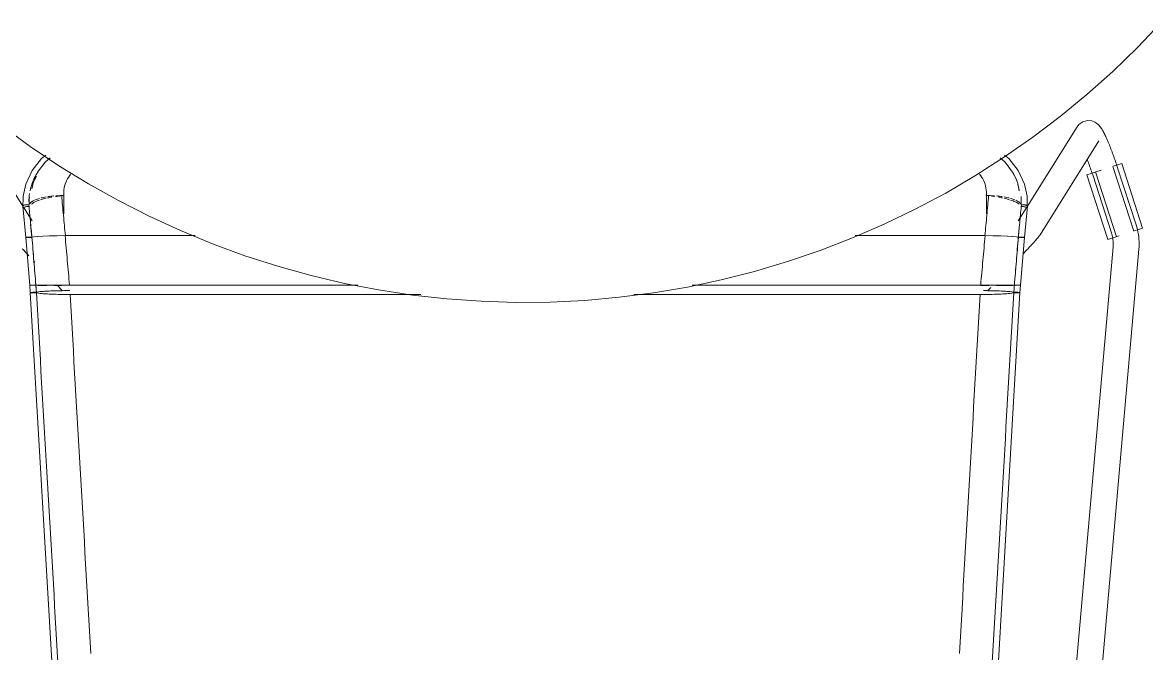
# Model space of a CAD drawing. Header units: millimetres. Extents: x 155927 to 326028, y -36033 to 97293.
# Drawn here: x 212244 to 212765, y 11742 to 12035 of the extents above; entities that cross this region are included whole.
import ezdxf

# ---------------------------------------------------------------- set-up
doc = ezdxf.new("R2010")
doc.units = ezdxf.units.MM
doc.header["$MEASUREMENT"] = 0
doc.layers.add('I-FURN', color=8, linetype='CONTINUOUS', lineweight=9)

msp = doc.modelspace()

# ---------------------------------------------------------------- linework, layer by layer
at = {"layer": 'I-FURN'}
for p, q in [((212761.2, 12023.39), (212772.24, 12034.97)), ((212749.7, 12012.26), (212761.2, 12023.39)), ((212737.77, 12001.61), (212749.7, 12012.26)), ((212725.42, 11991.43), (212737.77, 12001.61)), ((212712.68, 11981.76), (212725.42, 11991.43)), ((212244.42, 11949.76), (212221.39, 11986.53)), ((212234.95, 11986.92), (212247.87, 11977.48)), ((212733.17, 11986.53), (212710.14, 11949.76)), ((212734.07, 11987.65), (212733.17, 11986.53)), ((212734.07, 11987.65), (212735.8, 11988.88)), ((212735.8, 11988.88), (212738.03, 11989.46)), ((212738.03, 11989.46), (212740, 11989.29)), ((212740, 11989.29), (212741.38, 11988.77)), ((212741.38, 11988.77), (212742.29, 11988.2)), ((212742.29, 11988.2), (212742.92, 11987.68)), ((212742.92, 11987.68), (212743.39, 11987.22)), ((212743.39, 11987.22), (212743.76, 11986.79)), ((212743.76, 11986.79), (212744.07, 11986.39)), ((212744.07, 11986.39), (212744.35, 11986)), ((212699.56, 11972.6), (212712.68, 11981.76)), ((212744.35, 11986), (212744.6, 11985.61)), ((212744.6, 11985.61), (212744.84, 11985.22)), ((212744.84, 11985.22), (212745.08, 11984.82)), ((212745.08, 11984.82), (212745.31, 11984.41)), ((212745.31, 11984.41), (212745.54, 11983.98)), ((212745.54, 11983.98), (212745.77, 11983.54)), ((212745.77, 11983.54), (212746, 11983.09)), ((212746, 11983.09), (212746.23, 11982.61)), ((212746.23, 11982.61), (212746.46, 11982.12)), ((212746.46, 11982.12), (212746.7, 11981.61)), ((212746.7, 11981.61), (212746.93, 11981.08)), ((212746.93, 11981.08), (212747.17, 11980.54)), ((212247.87, 11977.48), (212261.16, 11968.57)), ((212716.04, 11936.57), (212743.34, 11980.16)), ((212747.17, 11980.54), (212747.42, 11979.98)), ((212747.42, 11979.98), (212747.66, 11979.4)), ((212747.66, 11979.4), (212747.91, 11978.8)), ((212747.91, 11978.8), (212748.16, 11978.19)), ((212748.16, 11978.19), (212748.41, 11977.57)), ((212748.41, 11977.57), (212748.66, 11976.93)), ((212748.66, 11976.93), (212748.91, 11976.27)), ((212748.91, 11976.27), (212749.17, 11975.61)), ((212253.01, 11971.86), (212248.68, 11966.33)), ((212255.07, 11973.5), (212253.01, 11971.86)), ((212257.09, 11972.15), (212254.75, 11970.19)), ((212686.08, 11963.98), (212699.56, 11972.6)), ((212697.47, 11972.15), (212699.81, 11970.19)), ((212699.49, 11973.5), (212701.55, 11971.86)), ((212701.55, 11971.86), (212705.88, 11966.33)), ((212737.98, 11971.27), (212738.21, 11970.65)), ((212738.21, 11970.65), (212738.45, 11970.01)), ((212749.17, 11975.61), (212749.42, 11974.93)), ((212749.42, 11974.93), (212749.68, 11974.24)), ((212749.68, 11974.24), (212749.93, 11973.54)), ((212749.93, 11973.54), (212750.19, 11972.84)), ((212750.19, 11972.84), (212750.44, 11972.12)), ((212750.44, 11972.12), (212750.69, 11971.4)), ((212750.69, 11971.4), (212750.94, 11970.67)), ((212750.94, 11970.67), (212751.19, 11969.94)), ((212248.68, 11966.33), (212245.77, 11960.01)), ((212251.25, 11965.62), (212249.34, 11961.93)), ((212254.75, 11970.19), (212251.25, 11965.62)), ((212261.16, 11968.57), (212274.79, 11960.2)), ((212699.81, 11970.19), (212703.31, 11965.62)), ((212703.31, 11965.62), (212705.22, 11961.93)), ((212705.88, 11966.33), (212708.79, 11960.01)), ((212738.45, 11970.01), (212738.68, 11969.37)), ((212738.68, 11969.37), (212738.92, 11968.71)), ((212738.92, 11968.71), (212739.15, 11968.04)), ((212739.15, 11968.04), (212739.39, 11967.37)), ((212739.39, 11967.37), (212739.62, 11966.69)), ((212739.62, 11966.69), (212739.85, 11966.01)), ((212739.65, 11964.98), (212741.62, 11965.61)), ((212739.85, 11966.01), (212740.08, 11965.32)), ((212751.43, 11935.64), (212741.74, 11965.65)), ((212744.32, 11966.48), (212741.84, 11965.68)), ((212749.81, 11968.26), (212759.5, 11938.25)), ((212749.93, 11968.29), (212751.9, 11968.93)), ((212751.19, 11969.94), (212751.44, 11969.2)), ((212751.44, 11969.2), (212751.68, 11968.46)), ((212751.68, 11968.46), (212751.83, 11968.01)), ((212760.54, 11941.19), (212751.83, 11968.01)), ((212751.9, 11968.93), (212753.86, 11969.56)), ((212753.86, 11969.56), (212763.54, 11939.55)), ((212274.79, 11960.2), (212288.75, 11952.37)), ((212672.27, 11955.9), (212686.08, 11963.98)), ((212737.7, 11964.35), (212739.65, 11964.98)), ((212737.7, 11964.35), (212747.39, 11934.34)), ((212740.08, 11965.32), (212740.31, 11964.63)), ((212740.31, 11964.63), (212740.42, 11964.3)), ((212740.42, 11964.3), (212749.13, 11937.49)), ((212245.77, 11960.01), (212244.56, 11954.37)), ((212263.41, 11955.93), (212263.41, 11946.18)), ((212658.15, 11948.39), (212672.27, 11955.9)), ((212691.15, 11946.18), (212691.15, 11955.93)), ((212708.79, 11960.01), (212710, 11954.37)), ((212245.77, 11935.31), (212244.35, 11949.8)), ((212244.56, 11954.37), (212244.47, 11948.91)), ((212262.42, 11954.69), (212263.47, 11954.69)), ((212288.75, 11952.37), (212303.01, 11945.12)), ((212691.09, 11954.69), (212692.14, 11954.69)), ((212708.79, 11935.31), (212710.21, 11949.8)), ((212710, 11954.37), (212710.09, 11948.91)), ((212248.69, 11942.95), (212244.65, 11949.39)), ((212303.01, 11945.12), (212317.54, 11938.44)), ((212643.74, 11941.44), (212658.15, 11948.39)), ((212709.91, 11949.39), (212705.87, 11942.95)), ((212629.06, 11935.07), (212643.74, 11941.44)), ((212760.56, 11941.15), (212760.54, 11941.19)), ((212760.89, 11940.05), (212760.56, 11941.15)), ((212761.17, 11938.95), (212760.89, 11940.05)), ((212763.54, 11939.55), (212761.59, 11938.92)), ((212245.84, 11935.33), (212245.77, 11935.31)), ((212245.77, 11935.31), (212245.84, 11935.28)), ((212245.78, 11935.31), (212245.84, 11935.33)), ((212247.6, 11913.11), (212245.78, 11935.31)), ((212245.84, 11935.28), (212245.78, 11935.31)), ((212246.03, 11935.36), (212245.84, 11935.33)), ((212245.84, 11935.28), (212246.02, 11935.26)), ((212246.03, 11935.26), (212245.84, 11935.28)), ((212246.02, 11935.26), (212246.32, 11935.24)), ((212246.33, 11935.38), (212246.03, 11935.36)), ((212246.03, 11935.36), (212246.33, 11935.38)), ((212246.32, 11935.24), (212246.03, 11935.26)), ((212246.71, 11935.4), (212246.33, 11935.38)), ((212246.33, 11935.38), (212246.71, 11935.4)), ((212246.7, 11935.22), (212247.15, 11935.21)), ((212247.15, 11935.21), (212246.7, 11935.22)), ((212247.16, 11935.41), (212246.71, 11935.4)), ((212246.71, 11935.4), (212247.17, 11935.41)), ((212247.15, 11935.21), (212247.64, 11935.2)), ((212247.64, 11935.2), (212247.15, 11935.21)), ((212247.65, 11935.41), (212247.16, 11935.41)), ((212247.17, 11935.41), (212247.66, 11935.41)), ((212247.64, 11935.2), (212248.14, 11935.21)), ((212248.14, 11935.21), (212247.64, 11935.2)), ((212248.15, 11935.41), (212247.65, 11935.41)), ((212247.66, 11935.41), (212248.16, 11935.41)), ((212248.14, 11935.21), (212248.61, 11935.21)), ((212248.61, 11935.21), (212248.14, 11935.21)), ((212248.62, 11935.4), (212248.15, 11935.41)), ((212248.16, 11935.41), (212248.63, 11935.4)), ((212249.51, 11935.59), (212248.62, 11935.4)), ((212248.63, 11935.4), (212249.51, 11935.59)), ((212249.51, 11935.59), (212251.23, 11935.77)), ((212251.25, 11935.77), (212249.51, 11935.59)), ((212251.25, 11935.77), (212253.69, 11935.92)), ((212253.73, 11935.92), (212251.25, 11935.77)), ((212253.72, 11935.92), (212256.76, 11936.04)), ((212256.83, 11936.04), (212253.73, 11935.92)), ((212256.82, 11936.04), (212260.27, 11936.11)), ((212260.26, 11936.11), (212256.83, 11936.04)), ((212264.12, 11936.14), (212260.36, 11936.11)), ((212260.36, 11936.11), (212264, 11936.14)), ((212324.24, 11936.14), (212264.12, 11936.14)), ((212264.12, 11936.14), (212324.24, 11936.14)), ((212317.54, 11938.44), (212332.34, 11932.34)), ((212614.14, 11929.3), (212629.06, 11935.07)), ((212690.44, 11936.14), (212630.32, 11936.14)), ((212630.32, 11936.14), (212690.44, 11936.14)), ((212694.2, 11936.11), (212690.44, 11936.14)), ((212690.56, 11936.14), (212694.2, 11936.11)), ((212694.29, 11936.11), (212697.74, 11936.04)), ((212697.73, 11936.04), (212694.3, 11936.11)), ((212700.83, 11935.92), (212697.73, 11936.04)), ((212697.8, 11936.04), (212700.84, 11935.92)), ((212703.31, 11935.77), (212700.83, 11935.92)), ((212700.87, 11935.92), (212703.31, 11935.77)), ((212705.05, 11935.59), (212703.31, 11935.77)), ((212703.33, 11935.77), (212705.05, 11935.59)), ((212705.05, 11935.59), (212705.93, 11935.4)), ((212705.94, 11935.4), (212705.05, 11935.59)), ((212705.93, 11935.4), (212706.4, 11935.41)), ((212706.41, 11935.41), (212705.94, 11935.4)), ((212705.95, 11935.21), (212706.42, 11935.21)), ((212706.42, 11935.21), (212705.95, 11935.21)), ((212706.4, 11935.41), (212706.9, 11935.41)), ((212706.91, 11935.41), (212706.41, 11935.41)), ((212706.9, 11935.41), (212707.39, 11935.41)), ((212707.4, 11935.41), (212706.91, 11935.41)), ((212706.92, 11935.2), (212707.41, 11935.21)), ((212707.41, 11935.21), (212706.92, 11935.2)), ((212706.96, 11913.11), (212708.78, 11935.31)), ((212707.39, 11935.41), (212707.85, 11935.4)), ((212707.85, 11935.4), (212707.4, 11935.41)), ((212707.41, 11935.21), (212707.86, 11935.22)), ((212707.86, 11935.22), (212707.41, 11935.21)), ((212708.23, 11935.38), (212707.85, 11935.4)), ((212707.85, 11935.4), (212708.23, 11935.38)), ((212707.86, 11935.22), (212708.24, 11935.24)), ((212708.24, 11935.24), (212707.86, 11935.22)), ((212708.53, 11935.36), (212708.23, 11935.38)), ((212708.23, 11935.38), (212708.53, 11935.36)), ((212708.24, 11935.24), (212708.54, 11935.26)), ((212708.53, 11935.26), (212708.24, 11935.24)), ((212708.72, 11935.33), (212708.53, 11935.36)), ((212708.72, 11935.28), (212708.53, 11935.26)), ((212708.54, 11935.26), (212708.72, 11935.28)), ((212708.72, 11935.33), (212708.78, 11935.31)), ((212708.79, 11935.31), (212708.72, 11935.33)), ((212708.72, 11935.28), (212708.79, 11935.31)), ((212708.78, 11935.31), (212708.72, 11935.28)), ((212714.28, 11934.33), (212714.03, 11934.05)), ((212714.51, 11934.6), (212714.28, 11934.33)), ((212714.72, 11934.85), (212714.51, 11934.6)), ((212714.92, 11935.09), (212714.72, 11934.85)), ((212715.11, 11935.32), (212714.92, 11935.09)), ((212715.29, 11935.54), (212715.11, 11935.32)), ((212715.47, 11935.76), (212715.29, 11935.54)), ((212715.64, 11935.99), (212715.47, 11935.76)), ((212715.82, 11936.25), (212715.64, 11935.99)), ((212716.04, 11936.57), (212715.82, 11936.25)), ((212749.34, 11934.97), (212747.39, 11934.34)), ((212749.13, 11937.49), (212749.32, 11936.85)), ((212749.32, 11936.85), (212749.49, 11936.21)), ((212751.31, 11935.61), (212749.34, 11934.97)), ((212749.49, 11936.21), (212749.63, 11935.56)), ((212749.63, 11935.56), (212749.74, 11934.91)), ((212749.74, 11934.91), (212749.83, 11934.26)), ((212749.83, 11934.26), (212749.9, 11933.6)), ((212752.69, 11936.05), (212751.53, 11935.68)), ((212761.59, 11938.92), (212759.62, 11938.29)), ((212761.41, 11937.83), (212761.17, 11938.95)), ((212761.61, 11936.7), (212761.41, 11937.83)), ((212761.76, 11935.57), (212761.61, 11936.7)), ((212761.87, 11934.43), (212761.76, 11935.57)), ((212761.93, 11933.29), (212761.87, 11934.43)), ((212244.13, 11930.06), (212244.53, 11929.63)), ((212244.53, 11929.63), (212244.95, 11929.18)), ((212244.95, 11929.18), (212245.37, 11928.73)), ((212332.34, 11932.34), (212347.36, 11926.84)), ((212599, 11924.13), (212614.14, 11929.3)), ((212709.61, 11929.18), (212709.19, 11928.73)), ((212710.03, 11929.63), (212709.61, 11929.18)), ((212710.43, 11930.06), (212710.03, 11929.63)), ((212710.82, 11930.49), (212710.43, 11930.06)), ((212711.2, 11930.9), (212710.82, 11930.49)), ((212711.57, 11931.3), (212711.2, 11930.9)), ((212711.93, 11931.69), (212711.57, 11931.3)), ((212712.27, 11932.07), (212711.93, 11931.69)), ((212712.6, 11932.44), (212712.27, 11932.07)), ((212749.88, 11930.92), (212712.58, 11506.42)), ((212712.91, 11932.79), (212712.6, 11932.44)), ((212713.22, 11933.12), (212712.91, 11932.79)), ((212713.5, 11933.45), (212713.22, 11933.12)), ((212713.78, 11933.75), (212713.5, 11933.45)), ((212714.03, 11934.05), (212713.78, 11933.75)), ((212722.88, 11486.55), (212761.83, 11929.87)), ((212749.92, 11931.61), (212749.88, 11930.95)), ((212749.88, 11930.95), (212749.88, 11930.92)), ((212749.9, 11933.6), (212749.93, 11932.94)), ((212749.94, 11932.27), (212749.92, 11931.61)), ((212749.93, 11932.94), (212749.94, 11932.27)), ((212761.83, 11929.87), (212761.91, 11931.01)), ((212761.91, 11931.01), (212761.94, 11932.15)), ((212761.94, 11932.15), (212761.93, 11933.29)), ((212245.37, 11928.73), (212245.8, 11928.27)), ((212245.8, 11928.27), (212246.24, 11927.8)), ((212246.24, 11927.8), (212246.69, 11927.32)), ((212246.69, 11927.32), (212247.15, 11926.84)), ((212249.5, 11924.35), (212249.99, 11923.84)), ((212347.36, 11926.84), (212362.59, 11921.95)), ((212583.67, 11919.56), (212599, 11924.13)), ((212708.76, 11928.27), (212708.32, 11927.8)), ((212709.19, 11928.73), (212708.76, 11928.27)), ((212362.59, 11921.95), (212378.01, 11917.67)), ((212568.16, 11915.62), (212583.67, 11919.56)), ((212378.01, 11917.67), (212393.58, 11914.01)), ((212393.58, 11914.01), (212409.29, 11910.98)), ((212552.51, 11912.3), (212568.16, 11915.62)), ((212247.6, 11913.11), (212247.87, 11909.75)), ((212247.67, 11913.1), (212247.6, 11913.11)), ((212247.6, 11913.11), (212247.67, 11913.11)), ((212247.67, 11913.11), (212247.6, 11913.11)), ((212247.6, 11913.11), (212247.67, 11913.1)), ((212247.67, 11913.11), (212247.86, 11913.11)), ((212247.85, 11913.11), (212247.67, 11913.11)), ((212247.86, 11913.1), (212247.67, 11913.1)), ((212247.67, 11913.1), (212247.86, 11913.1)), ((212248.15, 11913.11), (212247.85, 11913.11)), ((212247.86, 11913.11), (212248.15, 11913.11)), ((212248.15, 11913.1), (212247.86, 11913.1)), ((212247.86, 11913.1), (212248.15, 11913.1)), ((212247.94, 11909.78), (212247.88, 11909.75)), ((212267.16, 11577.84), (212247.88, 11909.75)), ((212247.88, 11909.75), (212247.94, 11909.72)), ((212248.13, 11909.8), (212247.94, 11909.78)), ((212247.94, 11909.72), (212248.13, 11909.69)), ((212248.43, 11909.82), (212248.13, 11909.8)), ((212248.13, 11909.69), (212248.42, 11909.67)), ((212248.15, 11913.11), (212248.53, 11913.11)), ((212248.53, 11913.11), (212248.15, 11913.11)), ((212248.54, 11913.1), (212248.15, 11913.1)), ((212248.15, 11913.1), (212248.53, 11913.1)), ((212248.42, 11909.67), (212248.8, 11909.65)), ((212248.81, 11909.84), (212248.43, 11909.82)), ((212248.53, 11913.11), (212248.98, 11913.11)), ((212248.98, 11913.11), (212248.53, 11913.11)), ((212248.53, 11913.1), (212248.99, 11913.1)), ((212248.99, 11913.1), (212248.54, 11913.1)), ((212248.8, 11909.65), (212249.25, 11909.64)), ((212249.26, 11909.85), (212248.81, 11909.84)), ((212248.98, 11913.11), (212249.47, 11913.11)), ((212249.47, 11913.11), (212248.98, 11913.11)), ((212249.48, 11913.1), (212248.99, 11913.1)), ((212248.99, 11913.1), (212249.48, 11913.1)), ((212249.25, 11909.64), (212249.74, 11909.64)), ((212249.75, 11909.86), (212249.26, 11909.85)), ((212249.47, 11913.11), (212249.97, 11913.11)), ((212249.97, 11913.11), (212249.47, 11913.11)), ((212249.98, 11913.1), (212249.48, 11913.1)), ((212249.48, 11913.1), (212249.97, 11913.1)), ((212249.74, 11909.64), (212250.24, 11909.64)), ((212250.25, 11909.86), (212249.75, 11909.86)), ((212249.97, 11913.11), (212250.44, 11913.11)), ((212250.44, 11913.11), (212249.97, 11913.11)), ((212249.97, 11913.1), (212250.44, 11913.1)), ((212250.45, 11913.1), (212249.98, 11913.1)), ((212250.24, 11909.64), (212250.71, 11909.65)), ((212250.72, 11909.85), (212250.25, 11909.86)), ((212250.44, 11913.11), (212251.33, 11913.13)), ((212251.32, 11913.13), (212250.44, 11913.11)), ((212250.71, 11909.65), (212251.6, 11909.44)), ((212251.62, 11910.06), (212250.72, 11909.85)), ((212253.07, 11913.14), (212251.32, 11913.13)), ((212251.33, 11913.13), (212253.07, 11913.14)), ((212253.1, 11913.07), (212251.34, 11913.08)), ((212251.34, 11913.08), (212253.09, 11913.07)), ((212251.6, 11909.44), (212253.35, 11909.24)), ((212253.37, 11910.25), (212251.62, 11910.06)), ((212255.58, 11913.15), (212253.07, 11913.14)), ((212253.08, 11913.14), (212255.57, 11913.15)), ((212253.09, 11913.07), (212255.59, 11913.06)), ((212255.59, 11913.06), (212253.1, 11913.07)), ((212253.35, 11909.24), (212255.85, 11909.08)), ((212255.87, 11910.41), (212253.37, 11910.25)), ((212255.58, 11913.15), (212258.71, 11913.16)), ((212258.71, 11913.16), (212255.58, 11913.15)), ((212255.85, 11909.08), (212258.98, 11908.96)), ((212258.99, 11910.54), (212255.87, 11910.41)), ((212258.71, 11913.16), (212262.28, 11913.17)), ((212262.28, 11913.17), (212258.71, 11913.16)), ((212258.71, 11913.05), (212262.27, 11913.04)), ((212262.27, 11913.04), (212258.72, 11913.05)), ((212258.98, 11908.96), (212262.54, 11908.88)), ((212262.54, 11910.61), (212258.99, 11910.54)), ((212260.27, 11913.17), (212262.84, 11910.49)), ((212262.28, 11913.17), (212266.06, 11913.17)), ((212266.06, 11913.17), (212262.28, 11913.17)), ((212266.22, 11910.64), (212262.54, 11910.61)), ((212262.54, 11908.88), (212266.33, 11908.85)), ((212266.06, 11913.17), (212399.7, 11913.17)), ((212399.7, 11913.17), (212266.06, 11913.17)), ((212266.33, 11908.85), (212428.93, 11908.85)), ((212428.93, 11908.85), (212266.33, 11908.85)), ((212409.29, 11910.98), (212425.11, 11908.57)), ((212425.11, 11908.57), (212441.01, 11906.81)), ((212520.87, 11907.54), (212536.74, 11909.6)), ((212527.66, 11908.85), (212688.23, 11908.85)), ((212688.23, 11908.85), (212527.66, 11908.85)), ((212536.74, 11909.6), (212552.51, 11912.3)), ((212554.76, 11913.17), (212688.5, 11913.17)), ((212688.5, 11913.17), (212554.76, 11913.17)), ((212687.4, 11577.84), (212706.68, 11909.75)), ((212688.23, 11908.85), (212692.02, 11908.88)), ((212688.5, 11913.17), (212692.28, 11913.17)), ((212692.28, 11913.17), (212688.5, 11913.17)), ((212692.29, 11913.04), (212688.51, 11913.04)), ((212688.51, 11913.04), (212692.29, 11913.04)), ((212692.02, 11910.61), (212689.77, 11910.64)), ((212691.72, 11910.49), (212693.19, 11912.02)), ((212695.57, 11910.54), (212692.02, 11910.61)), ((212692.02, 11908.88), (212695.58, 11908.96)), ((212692.28, 11913.17), (212695.85, 11913.16)), ((212695.85, 11913.16), (212692.28, 11913.17)), ((212698.69, 11910.41), (212695.57, 11910.54)), ((212695.58, 11908.96), (212698.71, 11909.08)), ((212698.97, 11913.06), (212695.84, 11913.05)), ((212695.85, 11913.16), (212698.98, 11913.15)), ((212698.98, 11913.15), (212695.85, 11913.16)), ((212695.85, 11913.05), (212698.97, 11913.06)), ((212701.19, 11910.25), (212698.69, 11910.41)), ((212698.71, 11909.08), (212701.21, 11909.24)), ((212701.46, 11913.07), (212698.97, 11913.06)), ((212698.97, 11913.06), (212701.47, 11913.07)), ((212701.49, 11913.14), (212698.98, 11913.15)), ((212698.99, 11913.15), (212701.48, 11913.14)), ((212702.94, 11910.06), (212701.19, 11910.25)), ((212701.21, 11909.24), (212702.96, 11909.44)), ((212703.22, 11913.08), (212701.46, 11913.07)), ((212701.47, 11913.07), (212703.22, 11913.08)), ((212701.49, 11913.14), (212703.23, 11913.13)), ((212703.24, 11913.13), (212701.49, 11913.14)), ((212703.84, 11909.85), (212702.94, 11910.06)), ((212702.96, 11909.44), (212703.85, 11909.65)), ((212703.23, 11913.13), (212704.12, 11913.11)), ((212704.12, 11913.11), (212703.24, 11913.13)), ((212704.31, 11909.86), (212703.84, 11909.85)), ((212703.85, 11909.65), (212704.32, 11909.64)), ((212704.58, 11913.1), (212704.11, 11913.1)), ((212704.12, 11913.11), (212704.59, 11913.11)), ((212704.59, 11913.11), (212704.12, 11913.11)), ((212704.12, 11913.1), (212704.59, 11913.1)), ((212704.81, 11909.86), (212704.31, 11909.86)), ((212704.32, 11909.64), (212704.82, 11909.64)), ((212705.08, 11913.1), (212704.58, 11913.1)), ((212704.59, 11913.11), (212705.09, 11913.11)), ((212705.09, 11913.11), (212704.59, 11913.11)), ((212704.59, 11913.1), (212705.08, 11913.1)), ((212705.3, 11909.85), (212704.81, 11909.86)), ((212704.82, 11909.64), (212705.31, 11909.64)), ((212705.57, 11913.1), (212705.08, 11913.1)), ((212705.08, 11913.1), (212705.57, 11913.1)), ((212705.09, 11913.11), (212705.58, 11913.11)), ((212705.58, 11913.11), (212705.09, 11913.11)), ((212705.75, 11909.84), (212705.3, 11909.85)), ((212705.31, 11909.64), (212705.76, 11909.65)), ((212706.02, 11913.1), (212705.57, 11913.1)), ((212705.57, 11913.1), (212706.03, 11913.1)), ((212705.58, 11913.11), (212706.03, 11913.11)), ((212706.03, 11913.11), (212705.58, 11913.11)), ((212706.13, 11909.82), (212705.75, 11909.84)), ((212705.76, 11909.65), (212706.14, 11909.67)), ((212706.41, 11913.1), (212706.02, 11913.1)), ((212706.03, 11913.11), (212706.41, 11913.11)), ((212706.41, 11913.11), (212706.03, 11913.11)), ((212706.03, 11913.1), (212706.41, 11913.1)), ((212706.43, 11909.8), (212706.13, 11909.82)), ((212706.14, 11909.67), (212706.43, 11909.69)), ((212706.41, 11913.11), (212706.7, 11913.11)), ((212706.71, 11913.11), (212706.41, 11913.11)), ((212706.62, 11909.78), (212706.43, 11909.8)), ((212706.43, 11909.69), (212706.62, 11909.72)), ((212706.68, 11909.75), (212706.62, 11909.78)), ((212706.62, 11909.72), (212706.68, 11909.75)), ((212706.96, 11913.11), (212706.69, 11909.75)), ((212706.89, 11913.11), (212706.96, 11913.11)), ((212706.96, 11913.11), (212706.89, 11913.1)), ((212706.89, 11913.1), (212706.96, 11913.11)), ((212706.96, 11913.11), (212706.89, 11913.11)), ((212441.01, 11906.81), (212456.97, 11905.67)), ((212456.97, 11905.67), (212472.96, 11905.18)), ((212472.96, 11905.18), (212488.96, 11905.33)), ((212488.96, 11905.33), (212504.94, 11906.11)), ((212504.94, 11906.11), (212520.87, 11907.54))]:
    msp.add_line(p, q, dxfattribs=at)
for points in [[(212255.68, 11971.02), (212256.12, 11971.43), (212256.57, 11971.82), (212257.03, 11972.2)], [(212247.22, 11951.89), (212247.23, 11953.15), (212247.33, 11954.41), (212247.51, 11955.65)], [(212263.47, 11954.69), (212263.42, 11955.2), (212263.4, 11955.7), (212263.41, 11956.21)], [(212691.14, 11956.21), (212691.15, 11955.7), (212691.14, 11955.2), (212691.09, 11954.69)], [(212706.4, 11957.6), (212706.2, 11958.33), (212705.97, 11959.04), (212705.7, 11959.75)], [(212247.19, 11950.36), (212247.33, 11950.75), (212247.9, 11951.5), (212249.04, 11952.2), (212249.74, 11952.52)], [(212248.62, 11935.4), (212248.38, 11937.93), (212247.9, 11942.96), (212247.43, 11947.91), (212247.19, 11950.36)], [(212247.42, 11953.87), (212247.31, 11952.98), (212247.29, 11952.08), (212247.29, 11951.18)], [(212249.77, 11951.67), (212249.13, 11951.35), (212248.74, 11951.04), (212248.41, 11950.71)], [(212252.2, 11952.63), (212251.38, 11952.36), (212250.57, 11952.08), (212250.02, 11951.78)], [(212250.19, 11952.72), (212250.78, 11952.97), (212251.44, 11953.2), (212252.17, 11953.41)], [(212255.24, 11953.48), (212254.31, 11953.26), (212253.37, 11953.03), (212252.52, 11952.78)], [(212252.84, 11953.59), (212253.58, 11953.78), (212254.39, 11953.94), (212255.22, 11954.09)], [(212257.9, 11954.01), (212257.21, 11953.89), (212256.56, 11953.76), (212255.9, 11953.62)], [(212256.07, 11954.22), (212256.92, 11954.35), (212257.79, 11954.46), (212258.71, 11954.52)], [(212261.96, 11954.56), (212261.16, 11954.48), (212260.38, 11954.38), (212259.61, 11954.27)], [(212259.64, 11954.59), (212260.55, 11954.65), (212261.47, 11954.68), (212262.42, 11954.69)], [(212264.12, 11936.14), (212263.81, 11939.27), (212263.22, 11945.52), (212262.68, 11951.66), (212262.42, 11954.69)], [(212690.44, 11936.14), (212690.75, 11939.27), (212691.34, 11945.52), (212691.88, 11951.66), (212692.14, 11954.69)], [(212692.14, 11954.69), (212693.09, 11954.68), (212694.02, 11954.65), (212694.93, 11954.59)], [(212694.98, 11954.27), (212694.5, 11954.34), (212694.03, 11954.39), (212693.55, 11954.44)], [(212695.86, 11954.52), (212696.76, 11954.45), (212697.64, 11954.35), (212698.49, 11954.22)], [(212698.66, 11953.62), (212698.02, 11953.76), (212697.36, 11953.9), (212696.68, 11954.02)], [(212701.92, 11952.77), (212701.12, 11953.02), (212700.24, 11953.25), (212699.32, 11953.47)], [(212699.34, 11954.09), (212700.18, 11953.94), (212700.99, 11953.78), (212701.73, 11953.59)], [(212704.54, 11951.78), (212703.91, 11952.08), (212703.17, 11952.35), (212702.35, 11952.62)], [(212702.39, 11953.41), (212703.12, 11953.2), (212703.76, 11952.97), (212704.36, 11952.72)], [(212706.36, 11950.71), (212705.95, 11951.03), (212705.43, 11951.36), (212704.79, 11951.67)], [(212704.83, 11952.52), (212705.52, 11952.2), (212706.66, 11951.5), (212707.23, 11950.75), (212707.37, 11950.36)], [(212705.94, 11935.4), (212706.18, 11937.93), (212706.66, 11942.96), (212707.13, 11947.91), (212707.37, 11950.36)], [(212707.2, 11954.35), (212707.28, 11953.54), (212707.29, 11952.71), (212707.29, 11951.88)], [(212707.33, 11951.18), (212707.32, 11951.84), (212707.29, 11952.49), (212707.22, 11953.13)], [(212710.03, 11949.05), (212709.99, 11949.1), (212709.86, 11949.19), (212709.57, 11949.32), (212709.18, 11949.44), (212708.72, 11949.53), (212708.23, 11949.6), (212707.73, 11949.63), (212707.42, 11949.63), (212707.27, 11949.62)], [(212248.59, 11935.4), (212248.4, 11937.36), (212248.2, 11939.32), (212248.01, 11941.26)], [(212705.95, 11935.21), (212706.15, 11937.23), (212706.35, 11939.25), (212706.55, 11941.25)], [(212248.63, 11935.4), (212248.93, 11931.69), (212249.53, 11924.27), (212250.14, 11916.83), (212250.44, 11913.11)], [(212265.03, 11924.66), (212264.69, 11928.49), (212264.35, 11932.32), (212264, 11936.14)], [(212690.56, 11936.14), (212690.21, 11932.32), (212689.87, 11928.49), (212689.53, 11924.66)], [(212705.93, 11935.4), (212705.63, 11931.69), (212705.03, 11924.27), (212704.42, 11916.83), (212704.12, 11913.11)], [(212705.95, 11935.21), (212705.65, 11931.57), (212705.34, 11927.92), (212705.04, 11924.26)], [(212266.06, 11913.17), (212265.72, 11917), (212265.38, 11920.83), (212265.03, 11924.66)], [(212689.53, 11924.66), (212689.18, 11920.83), (212688.84, 11917), (212688.5, 11913.17)], [(212704.74, 11920.65), (212704.71, 11920.24), (212704.67, 11919.83), (212704.64, 11919.42)], [(212250.71, 11909.65), (212250.66, 11910.23), (212250.57, 11911.38), (212250.48, 11912.54), (212250.44, 11913.11)], [(212250.72, 11909.85), (212250.67, 11910.39), (212250.58, 11911.47), (212250.49, 11912.56), (212250.45, 11913.1)], [(212250.71, 11909.65), (212253.93, 11854.24), (212260.37, 11743.48), (212266.81, 11632.89), (212270.03, 11577.65)], [(212275.92, 11742.36), (212272.72, 11797.82), (212269.52, 11853.33), (212266.33, 11908.85)], [(212688.23, 11908.85), (212685.04, 11853.33), (212681.84, 11797.8), (212678.65, 11742.36)], [(212703.85, 11909.65), (212700.63, 11854.24), (212694.19, 11743.48), (212687.75, 11632.89), (212684.53, 11577.65)], [(212703.84, 11909.85), (212703.89, 11910.39), (212703.98, 11911.47), (212704.07, 11912.56), (212704.11, 11913.1)], [(212703.84, 11909.85), (212704.44, 11909.86), (212705.95, 11909.86), (212706.69, 11909.79), (212706.69, 11909.75)], [(212703.85, 11909.65), (212703.9, 11910.23), (212703.99, 11911.38), (212704.08, 11912.54), (212704.12, 11913.11)]]:
    msp.add_open_spline(points, degree=3, dxfattribs=at)
for points, knots in [([(212247.77, 11956.93), (212248.21, 11959.05), (212249.22, 11962.13), (212250.85, 11964.89), (212251.44, 11965.76)], [0.1763318, 0.1763318, 0.1763318, 0.1763318, 0.3333333, 0.408557, 0.408557, 0.408557, 0.408557]), ([(212703.31, 11965.6), (212703.82, 11964.78), (212705.4, 11962.05), (212706, 11959.07), (212706.28, 11956.97)], [-0.4024189, -0.4024189, -0.4024189, -0.4024189, -0.3333333, -0.1789981, -0.1789981, -0.1789981, -0.1789981]), ([(212250.72, 11963.7), (212250.38, 11963.11), (212249.35, 11961.26), (212248.86, 11959.28), (212248.63, 11957.9)], [0.6175454, 0.6175454, 0.6175454, 0.6175454, 0.6666667, 0.7702374, 0.7702374, 0.7702374, 0.7702374]), ([(212263.47, 11954.69), (212263.25, 11957.08), (212263.88, 11960.68), (212265.81, 11963.68), (212266.58, 11964.58)], [0, 0, 0, 0, 0.3333333, 0.5, 0.5, 0.5, 0.5]), ([(212687.98, 11964.58), (212688.75, 11963.68), (212690.68, 11960.68), (212691.31, 11957.08), (212691.09, 11954.69)], [0.5, 0.5, 0.5, 0.5, 0.6666667, 1, 1, 1, 1]), ([(212244.4, 11949.95), (212244.42, 11949.97), (212244.46, 11950.02), (212244.57, 11950.09), (212244.76, 11950.19), (212245.08, 11950.3), (212245.48, 11950.37), (212245.83, 11950.4), (212246.21, 11950.42), (212246.65, 11950.42), (212247.01, 11950.38), (212247.19, 11950.36)], [0.5555556, 0.5555556, 0.5555556, 0.5555556, 0.5833333, 0.6180556, 0.6527778, 0.7222222, 0.7916667, 0.8263889, 0.8611111, 0.9305556, 1, 1, 1, 1]), ([(212707.37, 11950.36), (212707.52, 11950.38), (212707.8, 11950.41), (212708.23, 11950.42), (212708.6, 11950.41), (212708.89, 11950.39), (212709.16, 11950.36), (212709.41, 11950.31), (212709.64, 11950.24), (212709.83, 11950.18), (212710.03, 11950.08), (212710.13, 11949.99), (212710.16, 11949.95)], [0, 0, 0, 0, 0.0555556, 0.1111111, 0.1666667, 0.1944444, 0.2222222, 0.2777778, 0.3055556, 0.3333333, 0.3888889, 0.4444444, 0.4444444, 0.4444444, 0.4444444]), ([(212247.29, 11949.62), (212247.07, 11949.63), (212246.58, 11949.63), (212245.83, 11949.54), (212245.16, 11949.39), (212244.73, 11949.21), (212244.57, 11949.1), (212244.53, 11949.05)], [-1, -1, -1, -1, -0.90625, -0.8125, -0.71875, -0.625, -0.5625, -0.5625, -0.5625, -0.5625]), ([(212249.12, 11929.1), (212249.25, 11927.46), (212249.69, 11922.21), (212250.13, 11916.96), (212250.42, 11913.35)], [0.2766114, 0.2766114, 0.2766114, 0.2766114, 0.5, 0.9886614, 0.9886614, 0.9886614, 0.9886614]), ([(212247.87, 11909.75), (212247.87, 11909.77), (212248.01, 11909.79), (212248.41, 11909.83), (212248.79, 11909.84), (212249.25, 11909.85), (212249.75, 11909.86), (212250.25, 11909.86), (212250.57, 11909.85), (212250.72, 11909.85)], [-0.5, -0.5, -0.5, -0.5, -0.375, -0.3125, -0.25, -0.1875, -0.125, -0.0625, 0, 0, 0, 0]), ([(212250.71, 11909.65), (212250.49, 11909.64), (212249.99, 11909.63), (212249.36, 11909.64), (212248.9, 11909.65), (212248.49, 11909.66), (212248.03, 11909.7), (212247.87, 11909.73), (212247.87, 11909.75)], [-1, -1, -1, -1, -0.90625, -0.8125, -0.765625, -0.71875, -0.625, -0.501507, -0.501507, -0.501507, -0.501507]), ([(212266.33, 11908.85), (212265.05, 11908.85), (212262.5, 11908.87), (212258.9, 11908.95), (212255.73, 11909.07), (212252.37, 11909.29), (212250.99, 11909.5), (212250.71, 11909.65)], [-1, -1, -1, -1, -0.833333, -0.666667, -0.5, -0.333333, 0, 0, 0, 0]), ([(212250.72, 11909.85), (212251.01, 11909.99), (212252.4, 11910.2), (212255.75, 11910.42), (212258.91, 11910.54), (212262.47, 11910.62), (212264.98, 11910.64), (212266.22, 11910.64)], [-1, -1, -1, -1, -0.6666667, -0.5, -0.3333333, -0.1666667, -0.003964, -0.003964, -0.003964, -0.003964]), ([(212703.85, 11909.65), (212703.57, 11909.5), (212702.19, 11909.29), (212698.83, 11909.07), (212695.66, 11908.95), (212692.06, 11908.87), (212689.51, 11908.85), (212688.23, 11908.85)], [-1, -1, -1, -1, -0.666667, -0.5, -0.333333, -0.166667, 0, 0, 0, 0]), ([(212689.77, 11910.64), (212691.8, 11910.62), (212695.02, 11910.57), (212698.81, 11910.42), (212702.16, 11910.2), (212703.55, 11909.99), (212703.84, 11909.85)], [-0.9335619, -0.9335619, -0.9335619, -0.9335619, -0.6666667, -0.5, -0.3333333, 0, 0, 0, 0]), ([(212706.69, 11909.75), (212706.69, 11909.73), (212706.55, 11909.7), (212706.16, 11909.67), (212705.77, 11909.65), (212705.32, 11909.64), (212704.82, 11909.64), (212704.32, 11909.64), (212704, 11909.64), (212703.85, 11909.65)], [-0.498493, -0.498493, -0.498493, -0.498493, -0.375, -0.3125, -0.25, -0.1875, -0.125, -0.0625, 0, 0, 0, 0])]:
    msp.add_open_spline(points, degree=3, knots=knots, dxfattribs=at)

doc.saveas('drawing.dxf')
